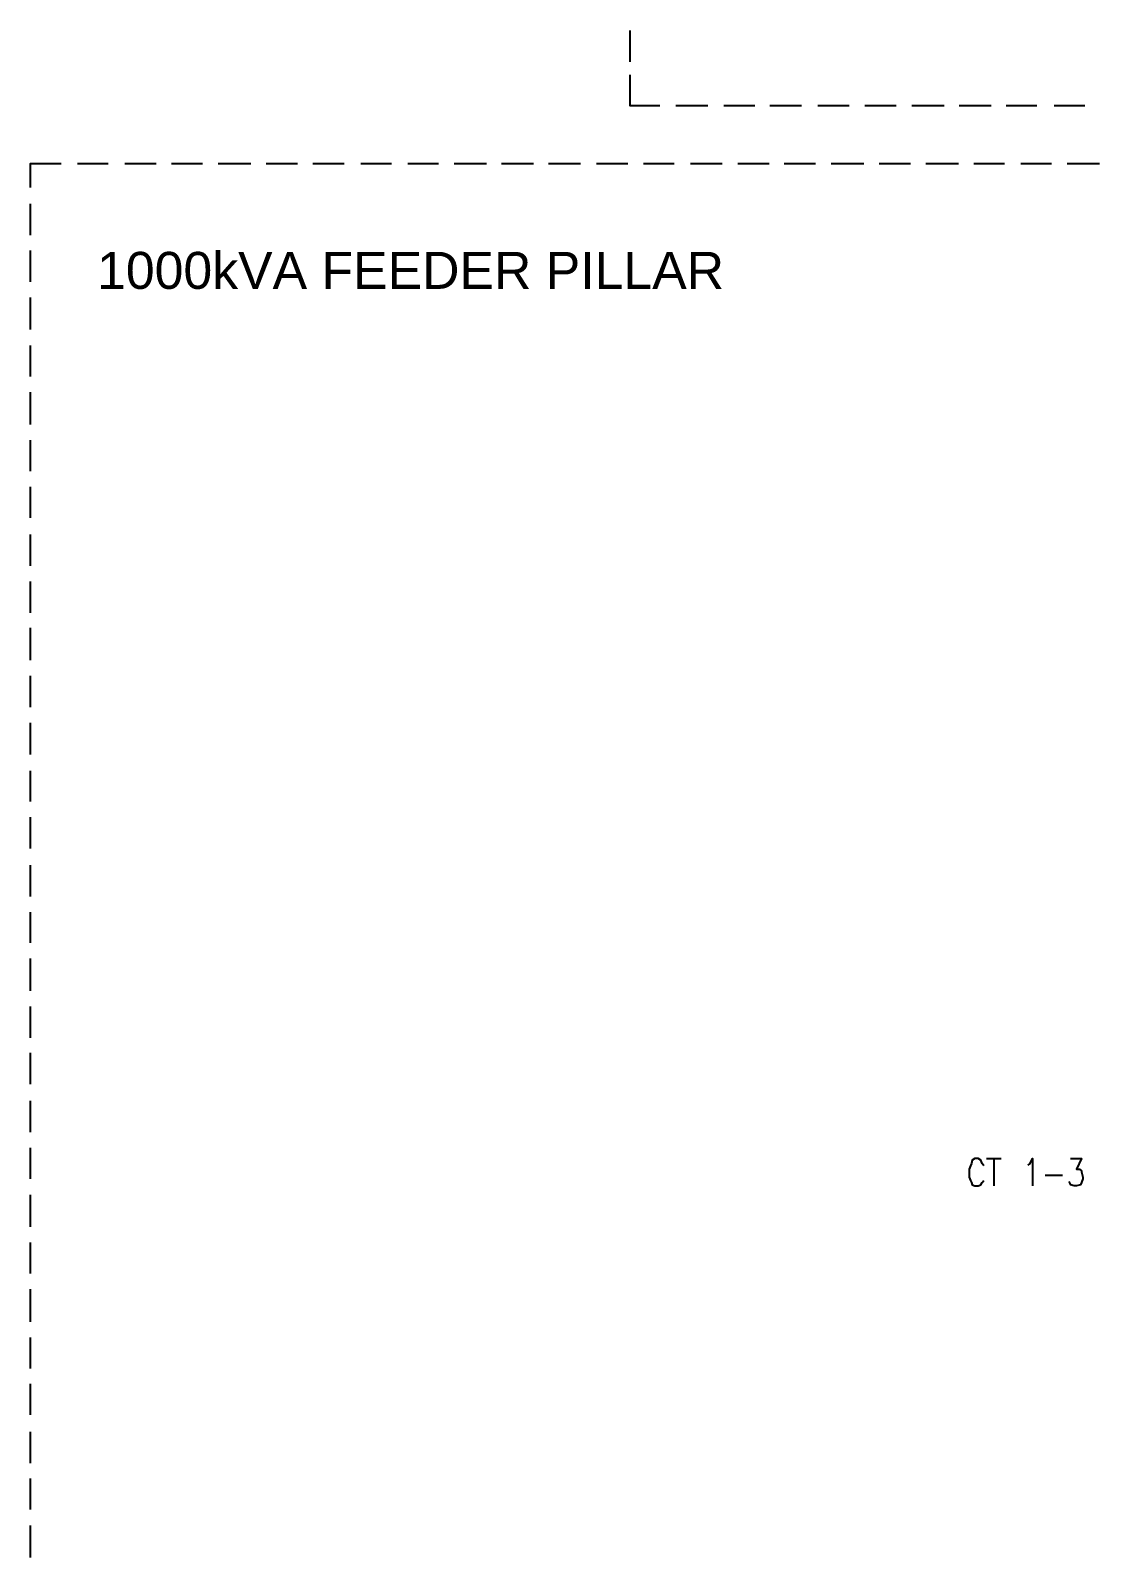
# Model space of a CAD drawing. Header units: inches. Extents: x 105.5 to 113.1, y 43.8 to 60.2.
# Drawn here: x 105.623 to 108.24, y 51.993 to 55.731 of the extents above; entities that cross this region are included whole.
import ezdxf

# ---------------------------------------------------------------- set-up
doc = ezdxf.new("R2010")
doc.units = ezdxf.units.IN
doc.header["$MEASUREMENT"] = 0
doc.layers.add('PDF_Geometry', color=7, linetype='Continuous', true_color=0x989898)
doc.layers.add('PDF_Text', color=7, linetype='Continuous')
doc.styles.add('PDF ArialMT', font='arial.ttf')

msp = doc.modelspace()

# ---------------------------------------------------------------- linework, layer by layer
at = {"layer": 'PDF_Geometry', "color": 7, "lineweight": 25, "true_color": 0xffffff}
for points in [[(107.0905, 55.6546), (107.0905, 55.7312)], [(107.163, 55.5465), (107.0905, 55.5465), (107.0905, 55.6231)], [(107.2806, 55.5465), (107.2026, 55.5465)], [(107.3955, 55.5465), (107.3203, 55.5465)], [(107.5104, 55.5465), (107.4325, 55.5465)], [(107.6267, 55.5465), (107.5501, 55.5465)], [(107.7416, 55.5465), (107.665, 55.5465)], [(107.8593, 55.5465), (107.7799, 55.5465)], [(107.9742, 55.5465), (107.8962, 55.5465)], [(108.0863, 55.5465), (108.0111, 55.5465)], [(108.204, 55.5465), (108.1287, 55.5465)], [(105.6227, 55.3468), (105.6227, 55.4056), (105.6979, 55.4056)], [(105.7376, 55.4056), (105.8128, 55.4056)], [(105.8539, 55.4056), (105.9305, 55.4056)], [(105.9674, 55.4056), (106.044, 55.4056)], [(106.0823, 55.4056), (106.1616, 55.4056)], [(106.1999, 55.4056), (106.2766, 55.4056)], [(106.3135, 55.4056), (106.3901, 55.4056)], [(106.4311, 55.4056), (106.5064, 55.4056)], [(106.546, 55.4056), (106.6213, 55.4056)], [(106.6596, 55.4056), (106.7389, 55.4056)], [(106.7759, 55.4056), (106.8538, 55.4056)], [(106.8908, 55.4056), (106.9687, 55.4056)], [(107.0084, 55.4056), (107.085, 55.4056)], [(107.1233, 55.4056), (107.1985, 55.4056)], [(107.2382, 55.4056), (107.3162, 55.4056)], [(107.3545, 55.4056), (107.4311, 55.4056)], [(107.468, 55.4056), (107.5446, 55.4056)], [(107.5829, 55.4056), (107.6623, 55.4056)], [(107.7006, 55.4056), (107.7772, 55.4056)], [(107.8141, 55.4056), (107.8948, 55.4056)], [(107.9318, 55.4056), (108.007, 55.4056)], [(108.0467, 55.4056), (108.1219, 55.4056)], [(108.1602, 55.4056), (108.2396, 55.4056)], [(105.6227, 55.2305), (105.6227, 55.3071)], [(105.6227, 55.1156), (105.6227, 55.1922)], [(105.6227, 54.9993), (105.6227, 55.0773)], [(105.6227, 54.8844), (105.6227, 54.9596)], [(105.6227, 54.7668), (105.6227, 54.8461)], [(105.6227, 54.6519), (105.6227, 54.7285)], [(105.6227, 54.5383), (105.6227, 54.6136)], [(105.6227, 54.4207), (105.6227, 54.4973)], [(105.6227, 54.3058), (105.6227, 54.3824)], [(105.6227, 54.1895), (105.6227, 54.2688)], [(105.6227, 54.0746), (105.6227, 54.1512)], [(105.6227, 53.9583), (105.6227, 54.0363)], [(105.6227, 53.8434), (105.6227, 53.9186)], [(105.6227, 53.7285), (105.6227, 53.8051)], [(105.6227, 53.6108), (105.6227, 53.6875)], [(105.6227, 53.4973), (105.6227, 53.5725)], [(105.6227, 53.3797), (105.6227, 53.459)], [(105.6227, 53.2648), (105.6227, 53.3414)], [(105.6227, 53.1512), (105.6227, 53.2278)], [(105.6227, 53.0336), (105.6227, 53.1102)], [(105.6227, 52.92), (105.6227, 52.9953)], [(107.9564, 52.9515), (107.9523, 52.957), (107.9495, 52.9652), (107.9427, 52.9693), (107.9345, 52.9693), (107.9277, 52.9652), (107.9263, 52.957), (107.9236, 52.9515), (107.9208, 52.9433), (107.9208, 52.9241), (107.9236, 52.9159), (107.9263, 52.9105), (107.9277, 52.905), (107.9345, 52.9023), (107.9427, 52.9023), (107.9495, 52.905), (107.9523, 52.9105), (107.9564, 52.9159)], [(107.9632, 52.9693), (107.9988, 52.9693)], [(107.981, 52.9693), (107.981, 52.9023)], [(108.0645, 52.9542), (108.0699, 52.957), (108.0754, 52.9693), (108.0754, 52.9023)], [(108.1684, 52.9693), (108.1958, 52.9693), (108.1835, 52.9433), (108.1903, 52.9433), (108.1958, 52.9392), (108.1958, 52.9365), (108.1985, 52.9241), (108.1985, 52.92), (108.1958, 52.9105), (108.193, 52.905), (108.1835, 52.9023), (108.178, 52.9023), (108.1684, 52.905), (108.1684, 52.9064), (108.1657, 52.9132)], [(108.1069, 52.9282), (108.1493, 52.9282)], [(105.6227, 52.8024), (105.6227, 52.8804)], [(105.6227, 52.6875), (105.6227, 52.7641)], [(105.6227, 52.5698), (105.6227, 52.6492)], [(105.6227, 52.4549), (105.6227, 52.5315)], [(105.6227, 52.3414), (105.6227, 52.418)], [(105.6227, 52.2238), (105.6227, 52.3004)], [(105.6227, 52.1102), (105.6227, 52.1855)], [(105.6227, 51.9926), (105.6227, 52.0705)]]:
    msp.add_lwpolyline(points, dxfattribs=at)

# ---------------------------------------------------------------- texts
at = {"layer": 'PDF_Text', "color": 7, "true_color": 0xffffff, "insert": (105.7856, 55.1433), "char_height": 0.090691, "attachment_point": 4, "style": 'PDF ArialMT'}
msp.add_mtext('1000kVA FEEDER PILLAR', dxfattribs=at)

doc.saveas('drawing.dxf')
